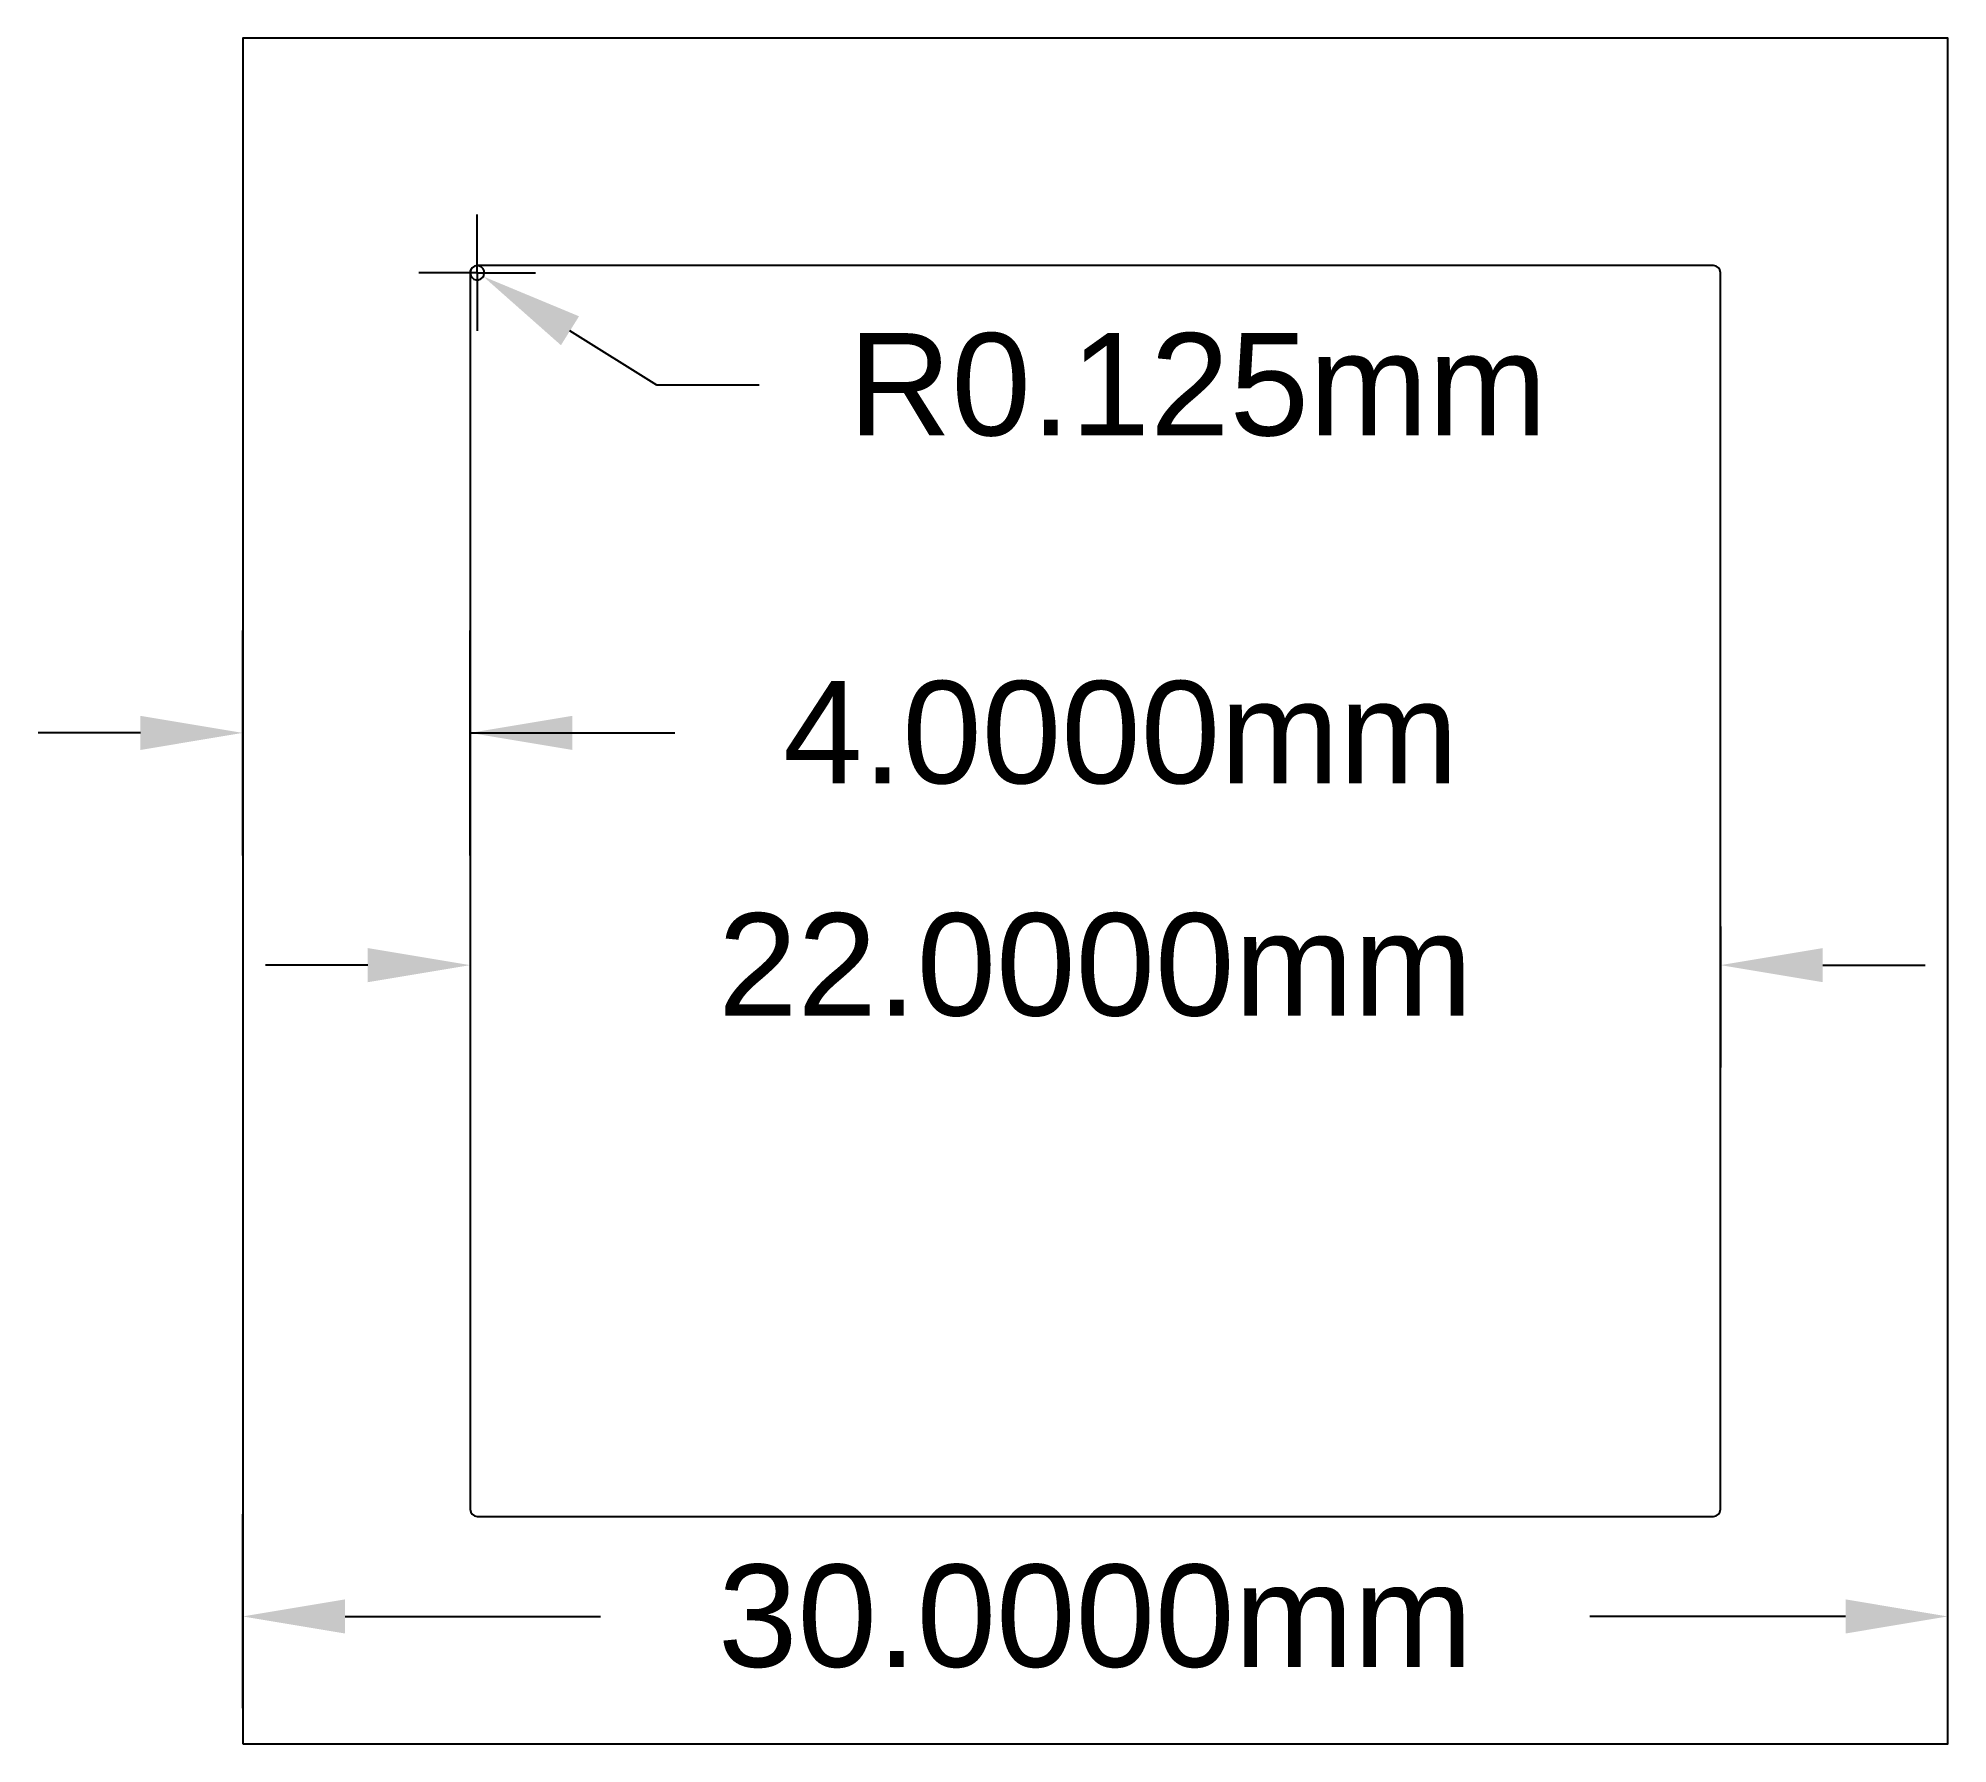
# Model space of a CAD drawing. Header units: inches. Extents: x -18.6 to 15, y -15 to 15.
import ezdxf

# ---------------------------------------------------------------- set-up
doc = ezdxf.new("R2010")
doc.units = ezdxf.units.IN
doc.header["$MEASUREMENT"] = 0
for name, color, linetype in [('dimensions', 3, 'Continuous'), ('full_area_recombination_slash_interlayer', 6, 'Continuous'), ('glass_extents', 7, 'Continuous')]:
    doc.layers.add(name, color=color, linetype=linetype)
doc.styles.get("Standard").update_dxf_attribs({"font": 'arial.ttf'})
doc.dimstyles.get("Standard").update_dxf_attribs({"dimtxt": 0.18, "dimasz": 0.18, "dimexe": 0.18, "dimexo": 0.0625, "dimgap": 0.09, "dimtad": 0, "dimtih": 1, "dimtoh": 1, "dimdec": 4, "dimzin": 0, "dimdsep": 46, "dimtxsty": 'Standard', "dimcen": -0.09, "dimadec": 0, "dimazin": 0, "dimtfac": 1, "dimtdec": 4, "dimtofl": 0, "dimtmove": 0, "dimatfit": 3, "dimfxl": 1, "dimtolj": 1, "dimtzin": 0, "dimarcsym": 0})

# ---------------------------------------------------------------- blocks, each defined once
blk = doc.blocks.new('*D7')
at = {"layer": 'Defpoints', "color": 0}
for p in [(-11, 0), (11, 0), (11, -1.304)]:
    blk.add_point(p, dxfattribs=at)
at = {"layer": 'dimensions', "color": 0, "lineweight": -2}
for p, q in [((-11, -0.625), (-11, -3.104)), ((11, -0.625), (11, -3.104)), ((-12.8, -1.304), (-14.6, -1.304)), ((12.8, -1.304), (14.6, -1.304))]:
    blk.add_line(p, q, dxfattribs=at)
at = {"layer": 'dimensions', "color": 0}
for points in [[(-12.8, -1.604), (-12.8, -1.004), (-11, -1.304)], [(12.8, -1.004), (12.8, -1.604), (11, -1.304)]]:
    blk.add_solid(points, dxfattribs=at)
at = {"layer": 'dimensions', "color": 0, "insert": (0, -1.304), "char_height": 1.8, "attachment_point": 5}
blk.add_mtext('\\A1;22.0000mm', dxfattribs=at)
blk = doc.blocks.new('*D8')
at = {"layer": 'Defpoints', "color": 0}
for p in [(-15, 2.781), (-15, 0), (-11, 0)]:
    blk.add_point(p, dxfattribs=at)
at = {"layer": 'dimensions', "color": 0, "lineweight": -2}
for p, q in [((-15, 0.625), (-15, 4.581)), ((-11, 0.625), (-11, 4.581)), ((-16.8, 2.781), (-18.6, 2.781)), ((-11, 2.781), (-7.4, 2.781)), ((-9.2, 2.781), (-7.4, 2.781))]:
    blk.add_line(p, q, dxfattribs=at)
at = {"layer": 'dimensions', "color": 0}
for points in [[(-16.8, 2.481), (-16.8, 3.081), (-15, 2.781)], [(-9.2, 3.081), (-9.2, 2.481), (-11, 2.781)]]:
    blk.add_solid(points, dxfattribs=at)
at = {"layer": 'dimensions', "color": 0, "insert": (0.447, 2.781), "char_height": 1.8, "attachment_point": 5}
blk.add_mtext('\\A1;4.0000mm', dxfattribs=at)
blk = doc.blocks.new('*D9')
at = {"layer": 'Defpoints', "color": 0}
for p in [(-10.875, 10.875), (-10.769, 10.809)]:
    blk.add_point(p, dxfattribs=at)
at = {"layer": 'dimensions', "color": 0}
for q in [(-10.875, 11.9), (-11.9, 10.875), (-9.85, 10.875), (-10.875, 9.85)]:
    blk.add_line((-10.875, 10.875), q, dxfattribs=at)
at = {"layer": 'dimensions', "color": 0, "lineweight": -2}
for p, q in [((-7.717, 8.9), (-9.243, 9.854)), ((-5.917, 8.9), (-7.717, 8.9))]:
    blk.add_line(p, q, dxfattribs=at)
blk.add_arc((-10.875, 10.875), 0.125, 147.9748, 90, dxfattribs=at)
at = {"layer": 'dimensions', "color": 0}
blk.add_solid([(-9.084, 10.109), (-9.402, 9.6), (-10.769, 10.809)], dxfattribs=at)
at = {"layer": 'dimensions', "color": 0, "insert": (1.801, 8.9), "char_height": 1.8, "attachment_point": 5}
blk.add_mtext('\\A1;R0.125mm', dxfattribs=at)
blk = doc.blocks.new('*D10')
at = {"layer": 'Defpoints', "color": 0}
for p in [(15, -12.76), (-15, -15), (15, -15)]:
    blk.add_point(p, dxfattribs=at)
at = {"layer": 'dimensions', "color": 0, "lineweight": -2}
for p, q in [((-15, -14.375), (-15, -10.96)), ((15, -14.375), (15, -10.96)), ((-13.2, -12.76), (-8.704, -12.76)), ((13.2, -12.76), (8.704, -12.76))]:
    blk.add_line(p, q, dxfattribs=at)
at = {"layer": 'dimensions', "color": 0}
for points in [[(-13.2, -12.46), (-13.2, -13.06), (-15, -12.76)], [(13.2, -13.06), (13.2, -12.46), (15, -12.76)]]:
    blk.add_solid(points, dxfattribs=at)
at = {"layer": 'dimensions', "color": 0, "insert": (0, -12.76), "char_height": 1.8, "attachment_point": 5}
blk.add_mtext('\\A1;30.0000mm', dxfattribs=at)

msp = doc.modelspace()

# ---------------------------------------------------------------- linework, layer by layer
at = {"layer": 'full_area_recombination_slash_interlayer'}
msp.add_lwpolyline([(-10.875, -11), (10.875, -11, 0.41421356), (11, -10.875), (11, 10.875, 0.41421356), (10.875, 11), (-10.875, 11, 0.41421356), (-11, 10.875), (-11, -10.875, 0.41421356)], format="xyb", close=True, dxfattribs=at)
at = {"layer": 'glass_extents'}
msp.add_lwpolyline([(-15, -15), (15, -15), (15, 15), (-15, 15)], close=True, dxfattribs=at)

# ---------------------------------------------------------------- dimensions: what is measured, and where the dimension line sits
at = {"layer": 'dimensions'}
dim = msp.add_radius_dim(center=(-10.875, 10.875), mpoint=(-10.76902, 10.80871), dimstyle='Standard', override={"dimscale": 10, "dimdec": 3, "dimpost": 'mm'}, dxfattribs=at)
dim.commit()
dim.dimension.update_dxf_attribs({"geometry": '*D9', "text_midpoint": (1.80139, 8.89962), "dimtype": 164})
for base, p1, p2, picture, middle in [((-15, 2.78098), (-11, 0), (-15, 0), '*D8', (0.44688, 2.78098)), ((15, -12.76034), (-15, -15), (15, -15), '*D10', (0, -12.76034))]:
    dim = msp.add_linear_dim(base=base, p1=p1, p2=p2, dimstyle='Standard', override={"dimscale": 10, "dimpost": 'mm'}, dxfattribs=at)
    dim.commit()
    dim.dimension.update_dxf_attribs({"geometry": picture, "text_midpoint": middle, "dimtype": 160})
dim = msp.add_linear_dim(base=(11, -1.30399), p1=(-11, 0), p2=(11, 0), dimstyle='Standard', override={"dimscale": 10, "dimpost": 'mm'}, dxfattribs=at)
dim.commit()
dim.dimension.update_dxf_attribs({"geometry": '*D7', "text_midpoint": (0, -1.30399)})

doc.saveas('drawing.dxf')
